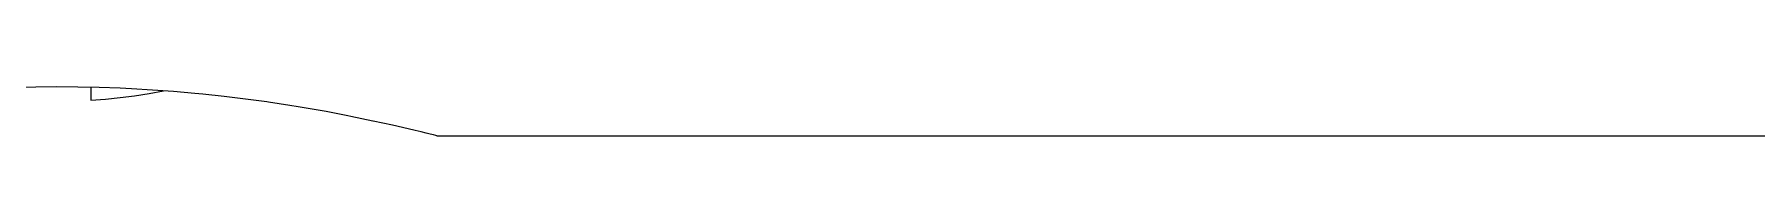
# Model space of a CAD drawing. Header units: millimetres. Extents: x -495897 to 1376592, y -28539 to 470976.
# Drawn here: x 205030 to 206353, y 199958 to 199996 of the extents above; entities that cross this region are included whole.
import ezdxf

# ---------------------------------------------------------------- set-up
doc = ezdxf.new("R2010")
doc.units = ezdxf.units.MM

msp = doc.modelspace()

# ---------------------------------------------------------------- linework, layer by layer
at = {"color": 0}
for p, q in [((205030.818, 199996.085), (205014.568, 199995.721)), ((205046.938, 199996.254), (205030.818, 199996.085)), ((205063.058, 199996.085), (205046.938, 199996.254)), ((205079.438, 199995.721), (205063.058, 199996.085)), ((205072.938, 199995.903), (205072.938, 199986.049)), ((205095.558, 199995.188), (205079.438, 199995.721)), ((205104.138, 199994.824), (205095.558, 199995.188)), ((205120.388, 199993.745), (205104.138, 199994.824)), ((205136.508, 199992.679), (205120.388, 199993.745)), ((205152.888, 199991.236), (205136.508, 199992.679)), ((205159.128, 199990.703), (205152.888, 199991.236)), ((205175.378, 199988.909), (205159.128, 199990.703)), ((205191.758, 199986.764), (205175.378, 199988.909)), ((205208.268, 199984.619), (205191.758, 199986.764)), ((205209.438, 199984.437), (205208.268, 199984.619)), ((205225.948, 199981.928), (205209.438, 199984.437)), ((205232.318, 199980.849), (205225.948, 199981.928)), ((205249.088, 199977.989), (205232.318, 199980.849)), ((205253.768, 199977.274), (205249.088, 199977.989)), ((205270.408, 199974.05), (205253.768, 199977.274)), ((205272.878, 199973.504), (205270.408, 199974.05)), ((205289.648, 199969.929), (205272.878, 199973.504)), ((205289.908, 199969.929), (205289.648, 199969.929)), ((205304.728, 199966.705), (205289.908, 199969.929)), ((205316.948, 199963.832), (205304.728, 199966.705)), ((205322.148, 199962.584), (205316.948, 199963.832)), ((205326.828, 199961.505), (205322.148, 199962.584)), ((205330.598, 199960.608), (205326.828, 199961.505)), ((205333.718, 199959.893), (205330.598, 199960.608)), ((205336.318, 199959.178), (205333.718, 199959.893)), ((205338.138, 199958.814), (205336.318, 199959.178)), ((205338.658, 199958.463), (205338.138, 199958.814)), ((205338.918, 199958.463), (205338.658, 199958.463)), ((205339.308, 199958.281), (205338.918, 199958.463)), ((205338.918, 199958.463), (205338.918, 199958.463)), ((205339.308, 199958.281), (205339.308, 199958.463)), ((205339.308, 199958.463), (205339.308, 199958.281)), ((206734.208, 199958.281), (205339.308, 199958.281))]:
    msp.add_line(p, q, dxfattribs=at)
msp.add_lwpolyline([(205072.938, 199986.049), (205084.248, 199986.868), (205095.428, 199987.999), (205106.608, 199989.455), (205117.788, 199991.197), (205128.838, 199993.212)], dxfattribs=at)

doc.saveas('drawing.dxf')
